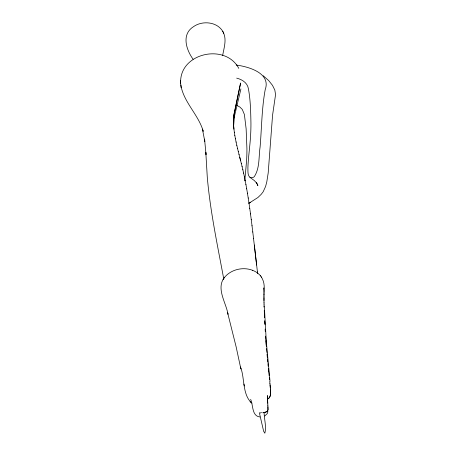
<?xml version="1.0" encoding="UTF-8"?>
<svg xmlns="http://www.w3.org/2000/svg" width="456" height="456" viewBox="0 0 456 456"><rect width="100%" height="100%" fill="white"/><g stroke="black" fill="none" stroke-linecap="round" stroke-linejoin="round"><path stroke-width="0.68" d="M263.978 296.303L263.978 300.561M264.013 291.749L264.035 290.991M263.961 296.389L263.995 294.148M270.562 393.357L270.579 392.605M263.967 295.254L264.007 293.231M264.007 292.49L264.03 291.663M263.995 293.316L264.018 292.404M270.539 393.99L270.573 393.311M270.493 394.554L270.55 393.938M233.671 125.451L234.492 115.351M244.792 180.884L246.628 160.136A466.722 296.354 11 0 0 246.924 148.713L246.132 128.809L244.387 114.462L242.267 109.423L239.907 107.074L236.607 105.262M270.431 395.056L270.505 394.503M180.684 83.226C178.917 53.192 225.213 42.613 238.79 68.389M267.911 411.586L267.313 413.575L264.736 415.98M270.442 395.004L269.456 397.507A9.439 5.991 11 0 1 268.282 398.629L267.444 399.142L268.288 398.595A9.439 6.002 10.6 0 0 269.467 397.461L269.986 396.617M222.659 55.541C223.879 48.097 226.945 39.786 223.332 32.501M240.534 82.992L233.854 114.929A112.928 74.083 -13.5 0 0 233.432 122.938L233.917 129.162M240.614 83.345L233.899 115.146A112.928 74.151 -12.3 0 0 233.478 123.131M234.031 118.047L240.916 88.92M270.357 395.455L270.134 396.235M257.503 272.984C247.961 266.047 233.461 267.803 225.452 276.319C214.987 287.32 226.113 302.419 227.994 314.212L227.635 312.884L236.151 346.913L240.888 368.984L240.483 366.955C244.815 377.671 242.227 393.562 251.034 402.409M223.126 279.465L223.366 279.112M224.101 278.012L224.323 277.687M249.472 202.903L257.919 197.505L261.242 194.29L263.203 191.714L265.597 186.441L266.794 181.87L268.191 173.001L272.563 115.231L275.561 94.586L274.825 90.054L272.488 85.335L268.681 80.558L263.209 75.742M262.947 412.777L265.614 412.082A2.918 1.915 -12.3 0 0 266.555 411.774L266.834 411.608A3.272 2.149 -12.3 0 0 267.524 411.027L268.02 409.619L267.837 405.156M262.952 412.8L265.626 412.138A2.918 1.915 -13.5 0 0 266.538 411.705L266.817 411.54A3.272 2.143 -13.5 0 0 267.507 410.947L267.974 409.967L267.917 406.775M259.937 416.989C251.655 416.128 253.262 404.865 250.652 399.353M236.254 65.048C248.286 66.644 271.32 72.971 265.181 89.752C261.727 108.642 261.704 127.936 260.097 147.026C258.609 156.778 259.943 168.053 254.311 176.626A5.307 3.369 11 0 1 251.906 177.726C247.084 177.8 248.058 170.909 247.904 167.717C248.309 156.585 250.099 145.561 250.652 134.44A466.722 296.354 11 0 0 250.942 123.023C250.703 111.583 250.504 100.046 248.412 88.772C247.551 82.838 242.039 79.464 236.675 78.13M252.476 270.26L252.778 270.362M249.848 177.316L254.277 180.525L256.739 183.192L256.261 182.406L257.874 185.615L257.486 184.555M250.11 401.69L251.929 403.098M257.817 273.241C262.479 276.672 264.463 282.595 264.212 288.209M260.29 275.601L260.547 275.948M261.271 276.923L261.544 277.288M223.765 33.368C218.937 21.86 202.806 19.921 193.372 26.761C181.271 34.422 186.236 49.846 193.099 59.246M222.676 31.207L223.104 32.051M180.439 80.587C180.895 99.984 198.103 113.293 203.233 131.294L202.418 129.088L204.79 141.366L204.573 139.114L206.032 154.584L205.804 152.224L207.298 177.418C210.307 211.664 217.512 245.345 223.782 279.095M239.765 157.326L241.332 163.499M239.012 154.373L240.568 160.489M238.26 151.392L239.058 154.578M241.287 163.282L242.096 166.588M237.519 148.343L238.306 151.591M242.05 166.372L242.866 169.809M236.784 145.19L237.565 148.536M242.814 169.586L243.635 173.195M236.071 141.958L236.824 145.379M243.584 172.972L244.405 176.78M235.41 138.687L236.117 142.152M244.348 176.552L245.168 180.582M259.321 412.589L263.648 431.29L264.85 433.2C266.6 426.525 264.144 419.132 264.104 412.287M243.954 384.083L244.336 385.981M245.117 180.354L245.938 184.606M234.806 135.409L235.45 138.875M245.887 184.372L246.707 188.864M257.292 183.734L257.48 184.8M246.656 188.63L247.477 193.361M247.42 193.127L248.241 198.115M234.287 132.166L234.851 135.597M248.189 197.881L249.004 203.131M263.836 287.861L263.938 288.887M248.953 202.897L249.768 208.42M249.711 208.187L250.526 213.984M250.475 213.75L251.284 219.798M234.333 132.348L233.58 125.89M251.233 219.564L252.043 225.84M251.991 225.606L252.801 232.075M252.749 231.847L253.564 238.482M254.328 245.032L257.458 272.129M253.513 238.26L256.62 265.05M257.412 271.918L257.617 273.514M263.904 288.329L263.978 289.383M269.137 375.687L268.436 368.653M268.424 368.716L268.669 371.138M269.365 377.745L269.553 379.791M270.037 381.37L266.298 341.504L264.417 307.675M267.923 363.546L268.168 366.202M267.666 360.884L267.78 362.275M269.752 381.598L269.912 383.376M269.923 383.319L270.151 385.924M267.467 358.832L267.655 360.941M267.33 357.51L267.016 353.942M180.867 85.072L181.112 87.734M270.072 384.904L270.397 388.922M266.64 349.644L266.891 352.522M270.191 386.409L270.305 387.725M266.543 348.475L266.629 349.706M266.395 346.731L265.939 340.837M266.384 346.794L265.609 336.1M265.637 336.762L265.717 337.942M270.408 388.871L270.522 390.986M265.158 329.072L265.289 331.466M270.476 389.954L270.556 391.864M264.919 324.792L264.697 320.625M264.719 321.383L264.828 323.452M267.86 405.247L267.615 400.493M263.995 289.292L264.001 289.902M267.415 395.722L267.501 397.507M267.757 403.178L267.393 395.62M264.543 317.29L264.349 312.839M264.526 317.365L264.258 310.445M264.109 306.022L264.144 307.093M264.127 307.173L264.058 304.021M264.018 289.816L264.013 290.466M264.018 302.168L264.041 304.101M270.562 391.812L270.568 392.656M264.007 302.248L263.973 297.557M264.03 290.375L264.018 291.076M260.416 413.176A0.958 0.724 -8.6 0 1 261.533 412.475M250.293 202.321A5.307 3.369 11 0 1 248.662 203.233"/></g></svg>
